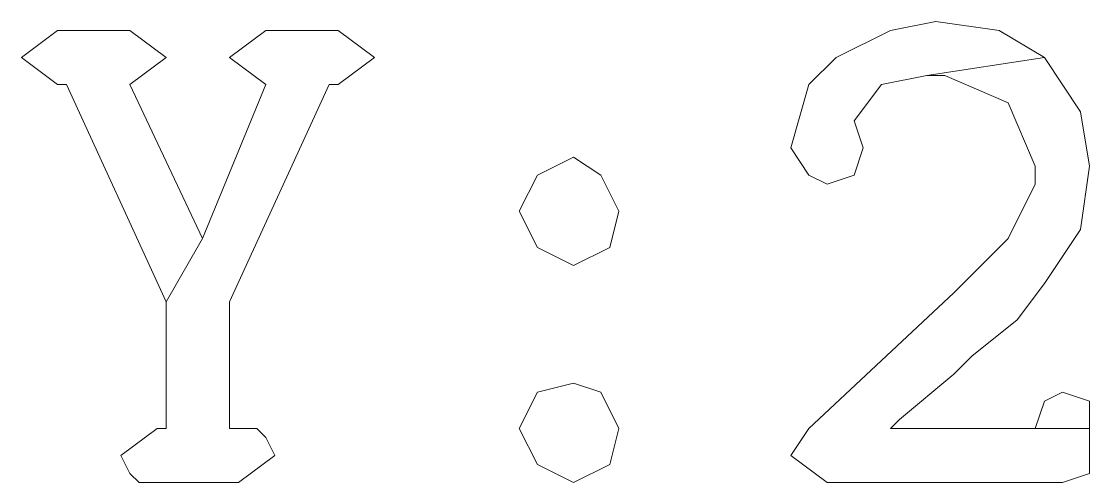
# Model space of a CAD drawing. Extents: x 3411 to 238236, y 6926 to 86361.
# Drawn here: x 141493.4 to 141585.3, y 46275.5 to 46315.2 of the extents above; entities that cross this region are included whole.
import ezdxf

# ---------------------------------------------------------------- set-up
doc = ezdxf.new("R2010")
doc.units = 13
doc.header["$MEASUREMENT"] = 0
doc.layers.add('L3D0 Base', color=3, linetype='Continuous')

msp = doc.modelspace()

# ---------------------------------------------------------------- linework, layer by layer
at = {"layer": 'L3D0 Base', "lineweight": 0}
for points in [[(141572.061, 46315.202), (141568.167, 46314.423), (141563.494, 46312.087), (141561.158, 46309.75), (141559.6, 46304.299), (141561.158, 46301.962), (141562.715, 46301.183), (141565.052, 46301.962), (141565.831, 46304.299), (141565.052, 46306.635), (141567.388, 46309.75), (141571.282, 46310.529), (141581.406, 46312.087), (141577.512, 46314.423)], [(141502.748, 46314.423), (141496.518, 46314.423), (141493.403, 46312.087), (141496.518, 46309.75), (141497.297, 46309.75), (141505.863, 46291.059), (141508.979, 46296.511), (141502.748, 46309.75), (141505.863, 46312.087)], [(141520.661, 46314.423), (141514.43, 46314.423), (141511.315, 46312.087), (141514.43, 46309.75), (141508.979, 46296.511), (141505.863, 46291.059), (141505.863, 46280.156), (141505.085, 46280.156), (141501.969, 46277.82), (141502.748, 46276.262), (141503.527, 46275.483), (141505.085, 46275.483), (141512.094, 46275.483), (141515.209, 46277.82), (141514.43, 46279.377), (141513.651, 46280.156), (141512.094, 46280.156), (141511.315, 46280.156), (141511.315, 46291.059), (141519.882, 46309.75), (141520.661, 46309.75), (141523.776, 46312.087)], [(141581.406, 46312.087), (141571.282, 46310.529), (141572.84, 46310.529), (141578.291, 46308.193), (141578.291, 46308.193), (141580.628, 46302.741), (141580.628, 46301.183), (141578.291, 46296.511), (141573.618, 46291.838), (141561.158, 46280.156), (141559.6, 46277.82), (141562.715, 46275.483), (141582.964, 46275.483), (141585.3, 46276.262), (141585.3, 46278.598), (141585.3, 46280.156), (141568.167, 46280.156), (141568.946, 46280.935), (141573.618, 46284.829), (141575.176, 46286.386), (141579.07, 46289.502), (141581.406, 46292.617), (141584.522, 46297.289), (141585.3, 46302.741), (141584.522, 46307.414)], [(141540.909, 46303.52), (141537.794, 46301.962), (141536.236, 46298.847), (141537.794, 46295.732), (141540.909, 46294.174), (141544.024, 46295.732), (141544.803, 46298.847), (141543.246, 46301.962)], [(141540.909, 46284.05), (141537.794, 46283.271), (141536.236, 46280.156), (141537.794, 46277.041), (141540.909, 46275.483), (141544.024, 46277.041), (141544.803, 46280.156), (141543.246, 46283.271)], [(141582.964, 46283.271), (141581.406, 46282.492), (141580.628, 46280.156), (141568.167, 46280.156), (141585.3, 46280.156), (141585.3, 46282.492)]]:
    msp.add_lwpolyline(points, close=True, dxfattribs=at)

doc.saveas('drawing.dxf')
